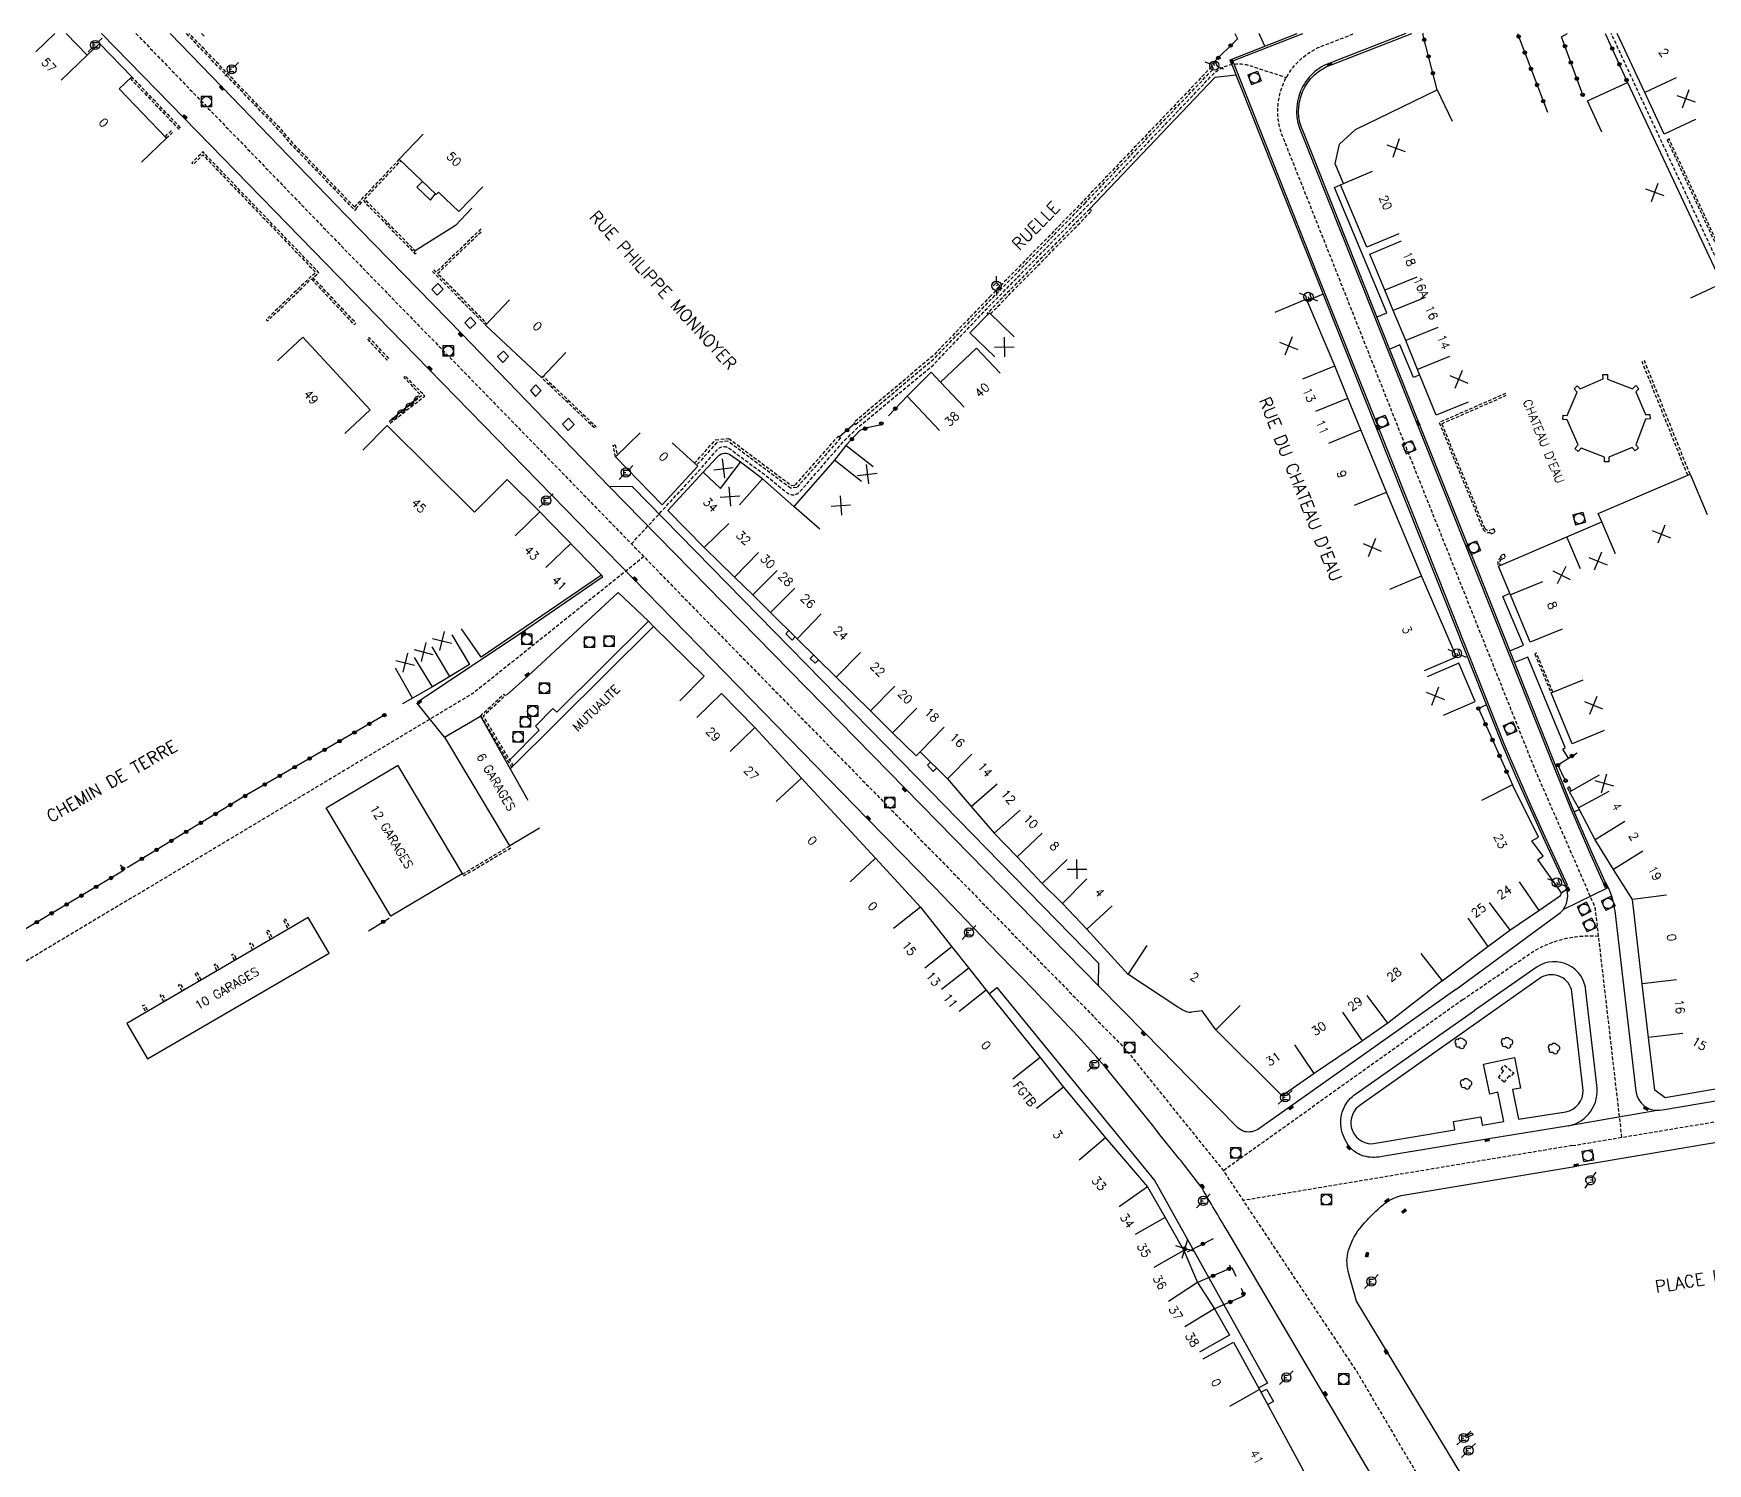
# Model space of a CAD drawing. Header units: millimetres. Extents: x 149999 to 151000, y 127000 to 128000.
# Drawn here: x 150505 to 150747.1, y 127793.1 to 128000 of the extents above; entities that cross this region are included whole.
import ezdxf
from ezdxf.enums import TextEntityAlignment as Align

# ---------------------------------------------------------------- set-up
doc = ezdxf.new("R2010")
doc.units = ezdxf.units.MM
doc.linetypes.add('DASHED', pattern=[0.75, 0.5, -0.25])
doc.layers.get('0').update_dxf_attribs({"linetype": 'CONTINUOUS'})
for name, color, linetype in [('W0001', 6, 'DASHED'), ('W0008', 7, 'CONTINUOUS'), ('W0017', 7, 'CONTINUOUS'), ('W0100', 7, 'CONTINUOUS'), ('W0112', 1, 'DASHED'), ('W0300', 7, 'CONTINUOUS'), ('W0310', 3, 'CONTINUOUS'), ('W0322', 7, 'CONTINUOUS'), ('W0334', 7, 'CONTINUOUS'), ('W0400', 7, 'CONTINUOUS'), ('W0420', 7, 'CONTINUOUS'), ('W0471', 7, 'CONTINUOUS'), ('W0984', 7, 'CONTINUOUS'), ('W0989', 7, 'CONTINUOUS'), ('W0991', 7, 'CONTINUOUS'), ('W1102', 7, 'CONTINUOUS')]:
    doc.layers.add(name, color=color, linetype=linetype)
doc.styles.get("Standard").update_dxf_attribs({"font": 'romans.shx', "width": 0.85})

# ---------------------------------------------------------------- blocks, each defined once
blk = doc.blocks.new('T400')
for p, q in [((-0.15, 0.3), (0.15, 0.3)), ((-0.15, -0.25), (-0.15, 0.3)), ((-0.15, 0.15), (0.15, 0.15)), ((-0.15, 0), (0.15, 0)), ((0.15, 0.3), (0.15, -0.25)), ((-0.15, -0.15), (0.15, -0.15)), ((-0.15, -0.25), (-0.15, -0.3)), ((-0.15, -0.3), (0.15, -0.3)), ((0.15, -0.3), (0.15, -0.25))]:
    blk.add_line(p, q)
blk = doc.blocks.new('T471')
for p, q in [((-0.333334, 0.333334), (-0.333334, -0.333334)), ((-0.333334, 0.333334), (0.333334, 0.333334)), ((-0.333334, 0), (0, 0)), ((0.500001, 0.500001), (1.000002, 1.000002)), ((-0.500001, -0.500001), (-1.000002, -1.000002)), ((-0.333334, -0.333334), (0.333334, -0.333334))]:
    blk.add_line(p, q)
blk.add_ellipse((0, 0), major_axis=(0.471405, 0.471405), ratio=1, start_param=5.4977871438, end_param=11.780972451)
blk = doc.blocks.new('T420')
for p, q in [((0.75, 0.75), (-0.75, 0.75)), ((-0.75, 0.75), (-0.75, -0.75)), ((0.75, 0.75), (0.75, -0.75)), ((0.75, -0.75), (-0.75, -0.75))]:
    blk.add_line(p, q)
blk.add_ellipse((0, 0), major_axis=(-0.53, 0.53), ratio=1, start_param=3.926991, end_param=10.210176)
blk = doc.blocks.new('t322o')
at = {"color": 0, "linetype": 'Continuous'}
for radius in [0.25, 0.15]:
    blk.add_circle((0, 0), radius, dxfattribs=at)
blk = doc.blocks.new('t991o')
at = {"color": 0, "linetype": 'Continuous'}
for p, q in [((-1, 1), (1, -1)), ((-1, -1), (1, 1))]:
    blk.add_line(p, q, dxfattribs=at)
blk = doc.blocks.new('t310o')
at = {"color": 0, "linetype": 'Continuous'}
for centre, start, end in [((-0.5, 0.38), 216.8699, 323.1304), ((0.5, -0.37), 36.8699, 143.1303)]:
    blk.add_arc(centre, 0.625, start, end, dxfattribs=at)
blk = doc.blocks.new('T300')
for p, q in [((-0.8, 0.51), (-0.86, 0.34)), ((-0.86, 0.34), (-0.86, 0.17)), ((-0.86, 0.17), (-0.74, 0.06)), ((-0.69, 0.63), (-0.8, 0.51)), ((-0.8, -0.06), (-0.74, 0.06)), ((-0.74, 0.06), (-0.69, 0.11)), ((-0.57, 0.69), (-0.69, 0.63)), ((-0.46, 0.69), (-0.57, 0.69)), ((-0.29, 0.63), (-0.46, 0.69)), ((-0.29, 0.63), (-0.17, 0.74)), ((-0.23, 0.57), (-0.29, 0.63)), ((-0.17, 0.74), (-0.06, 0.8)), ((-0.06, 0.8), (0.06, 0.8)), ((0.06, 0.8), (0.23, 0.74)), ((0.23, 0.74), (0.34, 0.63)), ((0.34, 0.63), (0.4, 0.51)), ((0.46, 0.46), (0.34, 0.46)), ((0.4, 0.51), (0.4, 0.46)), ((0.57, 0.4), (0.46, 0.46)), ((0.57, 0.4), (0.69, 0.29)), ((0.69, 0.29), (0.74, 0.17)), ((0.74, 0.06), (0.69, -0.17)), ((0.74, 0.17), (0.74, 0.06)), ((-0.8, -0.17), (-0.8, -0.06)), ((-0.8, -0.23), (-0.8, -0.17)), ((-0.74, -0.34), (-0.8, -0.23)), ((-0.69, -0.4), (-0.74, -0.34)), ((-0.51, -0.46), (-0.69, -0.4)), ((-0.4, -0.46), (-0.51, -0.46)), ((-0.4, -0.46), (-0.34, -0.46)), ((-0.34, -0.46), (-0.34, -0.4)), ((-0.34, -0.51), (-0.34, -0.46)), ((-0.29, -0.63), (-0.34, -0.51)), ((-0.17, -0.74), (-0.29, -0.63)), ((-0.06, -0.8), (-0.17, -0.74)), ((0.06, -0.8), (-0.06, -0.8)), ((0.17, -0.74), (0.06, -0.8)), ((0.23, -0.69), (0.17, -0.74)), ((0.29, -0.46), (0.23, -0.46)), ((0.29, -0.63), (0.23, -0.69)), ((0.46, -0.4), (0.29, -0.46)), ((0.34, -0.51), (0.29, -0.63)), ((0.34, -0.51), (0.34, -0.46)), ((0.57, -0.34), (0.46, -0.4)), ((0.63, -0.29), (0.57, -0.34)), ((0.69, -0.17), (0.63, -0.29))]:
    blk.add_line(p, q)

msp = doc.modelspace()

# ---------------------------------------------------------------- linework, layer by layer
at = {"layer": 'W0001', "flags": 128}
for points in [[(150519.81, 128000), (150549.8, 127968.97), (150601.26, 127916.13), (150645.68, 127870.75), (150662.98, 127853.04), (150677.03, 127835.6), (150696.45, 127806.35), (150718.88, 127768.24), (150738.87, 127736.37), (150751.19, 127714.49), (150800.44, 127613.98)], [(150800.29, 127852.57), (150795.68, 127865.79), (150793.12, 127872.89), (150788.32, 127883.48), (150787.55, 127885.06), (150779.51, 127899.19), (150772.85, 127915.7), (150765.82, 127931.87), (150761.16, 127940.46), (150754.13, 127954.73), (150749.93, 127964.16), (150740.15, 127985.1), (150736.32, 127993.28), (150733.22, 128000)], [(150593.29, 127924.32), (150568.54, 127904.51), (150495.6, 127860.83)], [(150711.71, 127860.22), (150677.11, 127835.48)], [(150727.58, 127839.13), (150679.96, 127831.18)]]:
    msp.add_lwpolyline(points, dxfattribs=at)
for points in [[(150734.76, 127840.33), (150732.28, 127861.78), (150731, 127872.75, 0.013415), (150730.88, 127873.6), (150722.32, 127893.24), (150710.73, 127922.2), (150702.33, 127943.2), (150693.42, 127965.68), (150685.93, 127984.51, -0.445576), (150691.82, 127998.35), (150696.07, 128000)], [(150591.49, 127926.16), (150601.43, 127936.94), (150603.87, 127939.78, -0.364172), (150605.55, 127940.05), (150610.85, 127936.12), (150613.97, 127933.58, 0.423399), (150615.96, 127933.82), (150622.12, 127940.94), (150624.23, 127943), (150635.13, 127952.04), (150642.57, 127959.85), (150657.38, 127974.98), (150675.52, 127994, -0.281423), (150680.78, 127995.4), (150686.23, 127993.64)], [(150711.71, 127860.22), (150721.23, 127866.74, -0.172869), (150731.39, 127869.42, 0.091008)]]:
    msp.add_lwpolyline(points, format="xyb", dxfattribs=at)
at = {"layer": 'W0001'}
msp.add_lwpolyline([(150727.58, 127839.13), (150762.81, 127845.01), (150777.87, 127847.56, 0.038411), (150807.91, 127854.89), (150837.01, 127864.65, 0.159149), (150852.18, 127876.77), (150859.24, 127886.51), (150875.15, 127908.6), (150884.66, 127921.79), (150908.17, 127954.38, -0.037948), (150932.43, 127984.65), (150945.57, 128000)], format="xyb", dxfattribs=at)
at = {"layer": 'W0008', "flags": 128}
for points in [[(150737.55, 127728.99), (150736.1, 127731.7), (150732.99, 127732.59), (150721.08, 127752.97), (150705.13, 127780.27), (150691.64, 127803.1), (150677.64, 127826.83, 0.000935), (150674.02, 127832.95, 0.028077), (150673.88, 127833.15, 0.006539), (150670, 127838.14, 0.002599), (150659.99, 127850.5, 0.016727), (150656.6, 127854.38, 0.005907), (150646.52, 127864.9), (150643.27, 127868.2), (150635.31, 127876.52), (150625.68, 127886.35), (150591.83, 127921.04), (150562.2, 127951.42), (150526.77, 127987.75), (150514.81, 128000)], [(150710.72, 127861.69), (150686.8, 127844.78), (150683.05, 127842.12), (150682.22, 127841.55, -0.099647), (150681.25, 127841.14, -0.104479), (150680.26, 127841.14, -0.08906), (150679.63, 127841.4, -0.05679), (150678.81, 127842.07), (150665.73, 127855.44), (150659.16, 127862.12), (150631.08, 127890.8), (150592.95, 127929.68), (150588.27, 127934.46), (150566.94, 127956.53), (150550.13, 127973.75), (150532.3, 127992.25), (150524.79, 128000)], [(150727.06, 127842), (150715.23, 127840.04), (150700.64, 127837.64), (150699.59, 127837.47, -0.124317), (150697.15, 127837.7, -0.139726), (150695.36, 127838.96, -0.134512), (150694.14, 127841.79, -0.144191), (150694.56, 127844.63, -0.071488), (150695.22, 127845.65, -0.060074), (150696.29, 127846.62), (150713.42, 127858.69)], [(150767.39, 127749.2), (150756.1, 127747.17), (150746.12, 127746.63, -0.144161), (150741.16, 127747.81, -0.091184), (150735.08, 127752.94, -0.025399), (150734.45, 127753.79, -0.010573), (150733.08, 127755.95), (150728.84, 127763.08), (150714.79, 127786.2), (150700.78, 127809.29), (150696.36, 127816.63), (150695.18, 127820.93, -0.142197), (150695.23, 127824.01, -0.105787), (150697.22, 127827.6, -0.029473), (150699.85, 127830.27, -0.059668), (150701.36, 127831.33, -0.032514), (150702.23, 127831.73, -0.049986), (150702.83, 127831.9), (150728.24, 127836.16)]]:
    msp.add_lwpolyline(points, format="xyb", dxfattribs=at)
at = {"layer": 'W0008'}
for points in [[(150710.72, 127861.69), (150725.89, 127872.83, 0.306797), (150726.64, 127876.69), (150726.89, 127876.81), (150723.92, 127883.26), (150721.79, 127887.94), (150719.73, 127892.57), (150717.75, 127897.23), (150708.18, 127921.37), (150699.39, 127943.39), (150690.89, 127964.77), (150678.47, 127996.03), (150688.62, 128000)], [(150703.52, 128000), (150692.75, 127995.81, 0.450541), (150688.41, 127985.59), (150695.93, 127966.68), (150704.84, 127944.2), (150713.24, 127923.2), (150724.9, 127893.92), (150727.21, 127888.19), (150730.02, 127881.66), (150732.1, 127877.06), (150732.37, 127877.2), (150732.85, 127876.29, -0.066909), (150733.72, 127873.07), (150736.77, 127847, 0.40886), (150740.17, 127844.25), (150740.63, 127844.32), (150762.53, 127848)], [(150727.06, 127842, 0.403979), (150731.11, 127847.88), (150729.56, 127861.46, 0.569511), (150722.5, 127865), (150713.42, 127858.69)], [(150767.39, 127749.2), (150785.65, 127752.66), (150800.52, 127755.36, -0.047633), (150814.56, 127756.36, 0.065735), (150825.65, 127757.35), (150865.36, 127764.9), (150890.08, 127769.61, 0.318646), (150892.31, 127771.74, 0.082535), (150892.39, 127774.9), (150889.87, 127788.26, 0.046572), (150888.48, 127793.15, 0.054737), (150884.57, 127800.24), (150876.89, 127811.02), (150858.14, 127837.38), (150841.84, 127860.38), (150840.17, 127861.93), (150838.29, 127861.91), (150808.84, 127852.04, -0.038402), (150778.36, 127844.6), (150763.3, 127842.06), (150728.24, 127836.16)]]:
    msp.add_lwpolyline(points, format="xyb", dxfattribs=at)
at = {"layer": 'W0008', "flags": 128}
for points in [[(150562.6, 127962.98), (150563.46, 127963.84), (150564.24, 127962.99), (150563.38, 127962.13)], [(150567.37, 127958.15), (150568.21, 127958.96), (150569, 127958.1), (150568.17, 127957.3)], [(150582.34, 127942.59), (150583.18, 127943.45), (150582.37, 127944.34), (150581.53, 127943.47)]]:
    msp.add_lwpolyline(points, close=True, dxfattribs=at)
for points in [[(150573.72, 127953.25), (150572.97, 127954.06), (150572.1, 127953.25)], [(150577.68, 127949.17), (150576.88, 127948.34), (150577.63, 127947.5), (150578.42, 127948.34)], [(150659.06, 127862.23), (150659.1, 127865.47), (150632.65, 127892.53), (150591.62, 127934.4), (150588.27, 127934.46)], [(150587.14, 127921.67), (150587.28, 127921.35), (150575.71, 127913.39), (150560.48, 127903.22)], [(150573.41, 127904.29), (150576.54, 127907.1), (150589.57, 127919.15), (150593.94, 127914.98)], [(150573.93, 127894.97), (150578.16, 127899.21), (150577.61, 127899.81), (150580.14, 127902.35), (150580.7, 127901.81), (150593.94, 127914.98), (150594.7, 127914.22)], [(150615.19, 127912.7), (150614.73, 127912.23), (150613.8, 127913.18), (150614.24, 127913.63)], [(150618.56, 127909.41), (150618.05, 127908.89), (150617.35, 127909.6), (150617.85, 127910.11)], [(150564.46, 127898.2), (150560.44, 127903.18)], [(150635.63, 127893.73), (150635.14, 127893.23), (150634.33, 127894.17), (150634.75, 127894.59)], [(150643.23, 127861.1), (150644.34, 127861.99), (150667.22, 127834.04), (150683.5, 127804.78), (150682.22, 127804.07)], [(150682.57, 127803.44), (150683.37, 127803.89), (150684.34, 127802.12), (150683.52, 127801.68)]]:
    msp.add_lwpolyline(points, dxfattribs=at)
at = {"layer": 'W0017'}
for p, q in [((150560.46, 127977.79), (150561.25, 127978.61)), ((150562.43, 127975.87), (150563.11, 127976.78)), ((150572.87, 127952.41), (150572.1, 127953.25)), ((150573.72, 127953.25), (150572.87, 127952.41)), ((150578.42, 127948.33), (150577.67, 127949.17))]:
    msp.add_line(p, q, dxfattribs=at)
at = {"layer": 'W0017', "flags": 128}
for points in [[(150560.46, 127977.79), (150562.43, 127975.87)], [(150568.42, 127974.72), (150566.02, 127972.22), (150560.2, 127968.55)]]:
    msp.add_lwpolyline(points, dxfattribs=at)
at = {"layer": 'W0100', "flags": 128}
for points in [[(150509.74, 128000), (150512.76, 127996.85), (150514.56, 127998.57), (150519.2, 127993.73), (150517.39, 127992), (150524.25, 127984.85), (150520.64, 127981.39)], [(150529.7, 127999.59), (150529.31, 128000)], [(150561.38, 127985.43), (150557.91, 127981.83), (150563.22, 127976.7), (150563.57, 127977.06), (150566.5, 127974.23), (150569.98, 127977.83)], [(150581.98, 127953.84), (150578.52, 127950.19), (150570.4, 127957.83), (150573.83, 127961.47)], [(150550.01, 127942.15), (150553.68, 127945.55), (150543.96, 127956.06), (150540.29, 127952.67)], [(150552.63, 127939.71), (150556.14, 127943.27), (150568.8, 127930.76), (150573.49, 127935.5), (150578.23, 127930.82), (150587.17, 127921.64), (150569.74, 127909.77), (150566.92, 127913.9)], [(150595.95, 127931.84), (150589.2, 127938.75), (150592.77, 127942.24)], [(150595.95, 127931.84), (150601.07, 127937.39), (150597.39, 127940.78)], [(150596.74, 127931), (150596.74, 127931), (150601.99, 127925.63), (150606.38, 127921.33), (150609.04, 127918.78), (150611.58, 127916.22), (150615.46, 127912.44), (150621.11, 127906.91), (150626.06, 127902.04), (150629.25, 127898.84), (150632.66, 127895.49), (150633.24, 127896.08), (150637.21, 127892.18), (150640.61, 127888.17), (150643.95, 127884.34), (150647.26, 127880.88), (150650.89, 127877.05), (150653.86, 127874.15), (150657.34, 127870.44), (150663.34, 127863.89)], [(150564.46, 127898.2), (150569.64, 127901.27), (150573.95, 127893.61), (150594.7, 127914.22), (150602, 127907.03), (150598.49, 127903.47)], [(150565.51, 127912.99), (150568.08, 127908.7), (150565.23, 127906.99), (150562.7, 127905.47), (150559.83, 127903.83), (150557.35, 127908.17)], [(150600.95, 127901.04), (150604.52, 127904.54), (150609.33, 127899.62), (150616.09, 127892.29), (150626.78, 127880.69), (150633.34, 127873.59)], [(150578.19, 127885.03), (150573.89, 127882.47), (150564.5, 127898.21)], [(150567, 127878.44), (150556.68, 127872.3), (150547.35, 127888), (150557.66, 127894.13)], [(150557.65, 127894.16), (150567.04, 127878.39)], [(150633.32, 127873.61), (150637.84, 127867.9), (150640.28, 127864.78), (150642.81, 127861.62), (150650.59, 127851.87), (150653.99, 127847.6), (150660.04, 127840.26), (150666.14, 127833.17), (150668.68, 127828.74), (150671.4, 127823.97), (150673.35, 127819.3), (150675.82, 127815.5), (150677.98, 127811.72), (150673.64, 127809.24)], [(150547.76, 127866.98), (150544.75, 127872.11), (150518.49, 127856.81), (150521.48, 127851.67), (150547.75, 127866.97)], [(150674.19, 127808.26), (150678.57, 127810.68), (150682.36, 127803.83), (150690.3, 127789.14), (150695.92, 127779.06), (150698.41, 127774.56), (150694.03, 127772.14), (150680.66, 127763.81), (150678.02, 127768.05)]]:
    msp.add_lwpolyline(points, dxfattribs=at)
at = {"layer": 'W0100'}
for points in [[(150745.41, 127987.57), (150740.89, 127985.45), (150738.07, 127991.45), (150734.09, 128000)], [(150702.48, 127971.04), (150697.88, 127969.09), (150694.06, 127978.1), (150694.47, 127978.28), (150693.29, 127981.12), (150693.91, 127984), (150696.21, 127986.13), (150708.04, 127991.84), (150710.21, 127987.33)], [(150731.86, 127985.71), (150729.77, 127990.26), (150735.58, 127992.93), (150749.22, 127963.83), (150744.69, 127961.71)], [(150712.51, 127946.69), (150707.88, 127944.8), (150705.2, 127951.38), (150703.48, 127955.57), (150701.69, 127959.93), (150700.48, 127962.85), (150698.29, 127968.09), (150702.9, 127970.02)], [(150706.22, 127907.86), (150710.81, 127909.84), (150705.76, 127921.57), (150700.71, 127933.67), (150696.98, 127942.66), (150695.11, 127947.27), (150693.22, 127951.92), (150689.13, 127961.58), (150684.53, 127959.63)], [(150646.84, 127956.1), (150643.26, 127959.59), (150640.46, 127956.72), (150644.04, 127953.23)], [(150644.82, 127950.86), (150641.39, 127954.49), (150636.19, 127949.58), (150634.85, 127950.99), (150631.38, 127947.54), (150636.06, 127942.58)], [(150726.11, 127913.85), (150721.49, 127911.93), (150718.65, 127918.78), (150716.91, 127922.94), (150726.79, 127927.18), (150731.86, 127929.34), (150731.33, 127930.57), (150744.61, 127936.23), (150747.09, 127930.42)], [(150708.96, 127901.41), (150713.55, 127903.38), (150711.18, 127908.91), (150706.59, 127906.94)], [(150732.19, 127899.16), (150727.57, 127897.25), (150724.51, 127904.6), (150729.13, 127906.52)], [(150783.12, 127881.01), (150787.68, 127883.05), (150792.91, 127871.38), (150794.96, 127865.53), (150797.8, 127857.35), (150792.09, 127855.82), (150787.42, 127854.71), (150783.15, 127853.69), (150778.89, 127852.73), (150773.76, 127851.58), (150767.06, 127850.46), (150762.25, 127849.63), (150754.79, 127848.31), (150749.11, 127847.44), (150741.03, 127846.06), (150739.52, 127847.16), (150738.62, 127854.75), (150737.69, 127862.53), (150736.27, 127874.75), (150733.56, 127879.08), (150730.91, 127883.35), (150728.46, 127887.99), (150727.16, 127890.3), (150731.51, 127892.76)], [(150708.76, 127862.97), (150715.35, 127867.94), (150718.53, 127870.28), (150722.73, 127873.15), (150725.86, 127875.32), (150726.04, 127875.68), (150722.61, 127880.52), (150723.35, 127880.99), (150721.73, 127883.22), (150722.69, 127883.76), (150718.93, 127891.29), (150714.46, 127889.05)]]:
    msp.add_lwpolyline(points, dxfattribs=at)
msp.add_lwpolyline([(150736.3, 127948.62), (150736.76, 127949.06), (150737.2, 127948.6), (150736.75, 127948.16), (150738.19, 127944.86), (150738.82, 127944.88), (150738.85, 127944.24), (150738.17, 127944.22), (150736.75, 127940.51), (150737.16, 127940.04), (150736.67, 127939.62), (150736.26, 127940.09), (150732.87, 127938.71), (150732.86, 127938.05), (150732.22, 127938.06), (150732.23, 127938.7), (150728.87, 127940.01), (150728.44, 127939.55), (150727.97, 127939.98), (150728.44, 127940.48), (150726.82, 127944.1), (150726.19, 127944.15), (150726.24, 127944.79), (150726.86, 127944.74), (150728.29, 127948.12), (150727.83, 127948.6), (150728.29, 127949.04), (150728.73, 127948.58), (150732.03, 127950.03), (150732.01, 127950.66), (150732.65, 127950.68), (150732.67, 127950)], close=True, dxfattribs=at)
msp.add_lwpolyline([(150626.44, 127937.3), (150622.51, 127940.38), (150620.85, 127938.26), (150614.99, 127931.58), (150610.44, 127935.58), (150607.24, 127938), (150605.66, 127939.09, 0.335078), (150603.88, 127938.71), (150601.86, 127936.55), (150596.74, 127931)], format="xyb", dxfattribs=at)
at = {"layer": 'W0100', "flags": 128}
msp.add_lwpolyline([(150705.68, 127866.91), (150708.76, 127862.97), (150700.89, 127856.83), (150697.24, 127854.3), (150690.24, 127849.56), (150685.6, 127846.35), (150676.02, 127855.85), (150674.04, 127858.62), (150672.52, 127858.41, -0.122796), (150671.82, 127858.48, -0.05928), (150670.54, 127859.13), (150663.3, 127863.94)], format="xyb", dxfattribs=at)
for points in [[(150671.57, 127823.89), (150671.3, 127824.4), (150671.56, 127824.54), (150671.83, 127824.04)], [(150712.21, 127796.86), (150712.09, 127797.14), (150713.08, 127797.57), (150713.21, 127797.3)]]:
    msp.add_lwpolyline(points, close=True, dxfattribs=at)
at = {"layer": 'W0112'}
for p, q in [((150588.83, 127940.41), (150589.13, 127940.48)), ((150589.2, 127938.75), (150588.83, 127940.41)), ((150589.13, 127940.48), (150589.45, 127939))]:
    msp.add_line(p, q, dxfattribs=at)
at = {"layer": 'W0112', "flags": 128}
for points in [[(150551.64, 127974.69), (150551.72, 127974.61), (150551.5, 127974.4), (150542.38, 127983.84), (150540.73, 127985.78), (150527.1, 128000)], [(150551.43, 127974.9), (150542.6, 127984.04), (150540.95, 127985.98), (150527.51, 128000)], [(150518.98, 127993.52), (150526.04, 127986.16), (150526.26, 127986.37), (150519.2, 127993.73)], [(150524.04, 127985.07), (150524.91, 127985.9), (150525.11, 127985.68), (150524.25, 127984.85)], [(150545.19, 127964.49), (150551.39, 127957.85), (150551.63, 127958.09), (150545.43, 127964.67), (150546.28, 127965.4), (150529.52, 127982.86), (150527.9, 127981.3), (150528.1, 127981.08), (150529.51, 127982.43), (150545.84, 127965.42), (150545.23, 127964.89), (150545.2, 127964.92), (150538.67, 127958.62), (150538.87, 127958.41), (150545.19, 127964.49), (150545.21, 127964.47), (150545.21, 127964.47)], [(150551.42, 127974.89), (150557.93, 127981.81)], [(150551.63, 127974.68), (150552.71, 127975.82), (150560.18, 127968.14), (150560.39, 127968.35), (150552.91, 127976.04), (150558.15, 127981.6)], [(150569.72, 127971.72), (150563.22, 127965.46), (150562.91, 127965.77), (150562.7, 127965.56), (150570.26, 127957.98), (150570.47, 127958.19), (150563.43, 127965.25), (150569.93, 127971.5)], [(150556.6, 127943.64), (150561.58, 127947.55), (150558.79, 127950.45), (150558.58, 127950.24), (150561.13, 127947.58), (150556.42, 127943.88)], [(150561.36, 127947.34), (150561.34, 127947.36)], [(150561.37, 127947.77), (150561.39, 127947.78)], [(150569.64, 127901.27), (150573.04, 127904.45), (150573.25, 127904.23), (150570.06, 127901.25), (150574.38, 127894.04)], [(150569.67, 127901.3), (150574.17, 127893.82)], [(150567.04, 127878.39), (150573.89, 127882.47)], [(150567.19, 127878.13), (150574.05, 127882.21)], [(150541.8, 127870.59), (150541.15, 127871.76), (150541.41, 127871.91), (150542.14, 127870.59)], [(150536.7, 127867.42), (150536.28, 127868.38), (150536.56, 127868.5), (150536.92, 127867.68)], [(150539.3, 127868.94), (150538.69, 127870.16), (150538.96, 127870.29), (150539.56, 127869.09)], [(150534.07, 127865.89), (150533.69, 127866.77), (150533.96, 127866.89), (150534.28, 127866.14)], [(150528.97, 127862.92), (150528.38, 127864.04), (150528.64, 127864.18), (150529.23, 127863.07)], [(150531.51, 127864.4), (150531.17, 127865.34), (150531.45, 127865.45), (150531.78, 127864.55)], [(150523.85, 127859.94), (150523.33, 127860.89), (150523.6, 127861.03), (150524.03, 127860.23)], [(150526.51, 127861.49), (150525.95, 127862.39), (150526.2, 127862.55), (150526.77, 127861.64)], [(150521.2, 127858.59), (150520.77, 127859.33), (150521.03, 127859.48), (150521.54, 127858.59)]]:
    msp.add_lwpolyline(points, dxfattribs=at)
at = {"layer": 'W0112'}
for points in [[(150623.92, 127943.44), (150635.41, 127953.09), (150643.74, 127961.77), (150657.05, 127975.41), (150675.69, 127994.91), (150675.4, 127995.19), (150656.77, 127975.68), (150643.45, 127962.04), (150635.13, 127953.38), (150623.66, 127943.74)], [(150741.3, 127984.62), (150750.6, 127964.62), (150755.27, 127954.63), (150755.54, 127954.76), (150750.87, 127964.75), (150741.57, 127984.75)]]:
    msp.add_lwpolyline(points, close=True, dxfattribs=at)
for points in [[(150643.41, 127959.44), (150658.05, 127974.33), (150657.76, 127974.61), (150642.93, 127959.51), (150643.06, 127959.38)], [(150744.61, 127936.23), (150737.96, 127952.81)], [(150744.28, 127936.09), (150737.62, 127952.68)], [(150600.61, 127937.82), (150603.65, 127941.22), (150605.56, 127941.43), (150614.63, 127934.62), (150615.2, 127934.69), (150621.43, 127941.77), (150621.73, 127941.5), (150615.4, 127934.32), (150614.51, 127934.21), (150605.45, 127941.01), (150603.85, 127940.84), (150600.9, 127937.55)], [(150724.79, 127904.72), (150722.42, 127910.34), (150722.14, 127910.22), (150724.51, 127904.6)], [(150727.42, 127890.45), (150727.17, 127891.01), (150726.9, 127890.88), (150727.16, 127890.3)], [(150717.76, 127850.75), (150719.12, 127849.63), (150718.64, 127849.06), (150718.45, 127849.21), (150717.71, 127848.3), (150716.89, 127848.99), (150717.62, 127849.89)], [(150717.62, 127849.89), (150717.28, 127850.17), (150717.76, 127850.75)]]:
    msp.add_lwpolyline(points, dxfattribs=at)
at = {"layer": 'W0112', "flags": 128}
for points in [[(150553.3, 127955.78), (150556.15, 127952.76), (150556.39, 127953), (150553.54, 127956.01)], [(150578.52, 127950.19), (150578.72, 127950.41), (150586.39, 127943.11), (150586.18, 127942.89)]]:
    msp.add_lwpolyline(points, close=True, dxfattribs=at)
at = {"layer": 'W0112'}
for points in [[(150717.92, 127947.93), (150708.32, 127943.71), (150714.67, 127928.29, 0.340058), (150715.76, 127927.83), (150715.85, 127927.63), (150716.42, 127927.86), (150716.22, 127928.35), (150715.65, 127928.11, -0.317233), (150714.94, 127928.43), (150708.71, 127943.55), (150718.04, 127947.66)], [(150717.18, 127923.07, -0.460715), (150717.37, 127923.96), (150717.94, 127924.19), (150717.74, 127924.68), (150717.17, 127924.45), (150717.27, 127924.21, 0.376731), (150716.91, 127922.94)]]:
    msp.add_lwpolyline(points, format="xyb", dxfattribs=at)
at = {"layer": 'W0310', "flags": 128}
msp.add_lwpolyline([(150556.45, 127943.85), (150560.61, 127947.33)], dxfattribs=at)
at = {"layer": 'W0322'}
for points in [[(150678.77, 128000), (150679.13, 127999.22), (150675.64, 127995.74)], [(150708.04, 127991.84), (150705.97, 127999.88), (150706.07, 128000)], [(150719.65, 128000), (150723.98, 127988.64)], [(150729.09, 127991.11), (150726.01, 127999.53), (150726.87, 128000)], [(150732.36, 128000), (150735.58, 127992.93)], [(150631.38, 127947.54), (150628.68, 127944.69)], [(150627.63, 127943.57), (150627.4, 127943.34), (150625.78, 127943.02), (150624.53, 127942.56), (150622.51, 127940.38)], [(150714, 127902.35), (150718.93, 127891.29)], [(150726.62, 127891.91), (150725.48, 127894.23), (150728.28, 127895.94)]]:
    msp.add_lwpolyline(points, dxfattribs=at)
at = {"layer": 'W0322', "flags": 128}
for points in [[(150623.79, 127943.59), (150621.58, 127941.63)], [(150559.83, 127903.83), (150558.39, 127903.05)], [(150556, 127901.54), (150536.29, 127890.1)], [(150536.34, 127890.14), (150518.53, 127879.31)], [(150517.54, 127879.74), (150518.11, 127878.97), (150492.63, 127863.79), (150494.37, 127861.94)], [(150553.44, 127870.21), (150556.46, 127872.05)], [(150671.94, 127823.77), (150675.67, 127825.7)], [(150678.02, 127821.89), (150678.2, 127821.42), (150673.35, 127819.3)], [(150678.32, 127821.48), (150678.92, 127820.24)], [(150679.68, 127818.49), (150680.12, 127817.39), (150675.82, 127815.5)]]:
    msp.add_lwpolyline(points, dxfattribs=at)
at = {"layer": 'W0334', "flags": 128}
msp.add_lwpolyline([(150726.64, 127876.69), (150723.65, 127883.13), (150721.52, 127887.82), (150719.46, 127892.45), (150717.47, 127897.12), (150707.9, 127921.25), (150699.11, 127943.28), (150690.61, 127964.66), (150678.08, 127996.2), (150687.8, 128000)], dxfattribs=at)
at = {"layer": 'W0334'}
for points in [[(150683.12, 127998.17), (150682.29, 128000)], [(150678.97, 127993.96), (150675.88, 127993.65), (150657.76, 127974.61)], [(150699.36, 127959.02), (150700.75, 127959.59), (150693.18, 127977.72), (150694.06, 127978.1)], [(150691.56, 127962.27), (150689.24, 127961.34)], [(150705.51, 127950.6), (150704.6, 127950.25), (150702.63, 127954.94), (150701.2, 127954.34)], [(150718.54, 127910.71), (150720.52, 127911.51), (150717.51, 127918.58), (150718.55, 127919.04)], [(150727.03, 127895.17), (150726.23, 127896.48), (150726.54, 127896.71), (150721.14, 127909.77), (150719.22, 127908.99)], [(150715.19, 127902.89), (150714, 127902.35)], [(150728.6, 127887.73), (150727.88, 127887.39)], [(150726.04, 127875.68), (150726.79, 127876.26)], [(150726.27, 127873.28), (150732.76, 127876.47)], [(150740.17, 127844.25), (150727.06, 127842)]]:
    msp.add_lwpolyline(points, dxfattribs=at)
msp.add_lwpolyline([(150732.37, 127877.2), (150730.3, 127881.78), (150727.48, 127888.3), (150725.18, 127894.03), (150713.52, 127923.31), (150705.12, 127944.31), (150696.21, 127966.79), (150688.69, 127985.71, -0.451264), (150692.85, 127995.53), (150704.35, 128000)], format="xyb", dxfattribs=at)
msp.add_lwpolyline([(150697.06, 127845.06, 0.764324), (150698.56, 127839.4), (150710.57, 127841.42), (150710.41, 127842.63), (150714.33, 127843.31), (150714.55, 127842.09), (150717.66, 127842.62), (150716.79, 127846.84), (150715.67, 127846.56), (150714.73, 127850.93), (150719.24, 127851.86), (150720.11, 127847.45), (150718.94, 127847.22), (150719.78, 127842.95), (150726.63, 127844.03, 0.36797), (150729.16, 127847.12), (150727.52, 127861.35, 0.523887), (150723.15, 127863.47), (150712.46, 127855.96)], format="xyb", close=True, dxfattribs=at)
at = {"layer": 'W1102'}
for p, q in [((150508.1, 128000), (150505.35, 127997.36)), ((150512.76, 127996.85), (150508.98, 127993.23)), ((150742.59, 127993.58), (150738.07, 127991.45)), ((150705.1, 127964.77), (150700.48, 127962.85)), ((150706.32, 127961.82), (150701.69, 127959.93)), ((150708.11, 127957.46), (150703.48, 127955.57)), ((150709.82, 127953.27), (150705.2, 127951.38)), ((150688.59, 127950.05), (150693.22, 127951.92)), ((150639.62, 127945.94), (150636.19, 127949.58)), ((150690.47, 127945.39), (150695.11, 127947.27)), ((150692.37, 127940.74), (150696.98, 127942.66)), ((150624.78, 127935.18), (150620.85, 127938.26)), ((150607.13, 127931.82), (150610.44, 127935.58)), ((150696.1, 127931.75), (150700.71, 127933.67)), ((150618.75, 127928.28), (150614.99, 127931.58)), ((150578.23, 127930.82), (150574.65, 127927.33)), ((150601.99, 127925.63), (150605.57, 127929.13)), ((150733.82, 127924.74), (150731.86, 127929.34)), ((150582.7, 127926.23), (150579.12, 127922.74)), ((150728.76, 127922.58), (150726.79, 127927.18)), ((150606.38, 127921.33), (150609.85, 127924.93)), ((150609.04, 127918.78), (150612.59, 127922.3)), ((150701.17, 127919.6), (150705.76, 127921.57)), ((150611.58, 127916.22), (150615.13, 127919.74)), ((150723.27, 127920.69), (150718.65, 127918.78)), ((150615.46, 127912.44), (150618.94, 127916.03)), ((150562.7, 127905.47), (150560.12, 127909.75)), ((150565.23, 127906.99), (150562.66, 127911.27)), ((150621.11, 127906.91), (150624.61, 127910.48)), ((150626.06, 127902.04), (150629.57, 127905.6)), ((150629.25, 127898.84), (150632.79, 127902.38)), ((150609.33, 127899.62), (150605.76, 127896.12)), ((150633.24, 127896.08), (150636.74, 127899.64)), ((150637.21, 127892.18), (150640.71, 127895.74)), ((150573.95, 127893.61), (150576.5, 127889.09)), ((150616.09, 127892.29), (150612.42, 127888.9)), ((150640.61, 127888.17), (150644.38, 127891.46)), ((150732.88, 127890.33), (150728.46, 127887.99)), ((150643.95, 127884.34), (150647.72, 127887.63)), ((150735.17, 127885.99), (150730.91, 127883.35)), ((150647.26, 127880.88), (150650.88, 127884.33)), ((150626.78, 127880.69), (150623.11, 127877.3)), ((150650.89, 127877.05), (150654.52, 127880.5)), ((150737.8, 127881.73), (150733.56, 127879.08)), ((150653.86, 127874.15), (150657.35, 127877.73)), ((150719.91, 127877.28), (150722.73, 127873.15)), ((150741.23, 127875.33), (150736.27, 127874.75)), ((150633.32, 127873.61), (150629.4, 127870.51)), ((150657.34, 127870.44), (150661.02, 127873.82)), ((150715.57, 127874.31), (150718.53, 127870.28)), ((150712.47, 127872.03), (150715.35, 127867.94)), ((150663.34, 127863.89), (150666.11, 127868.07)), ((150637.84, 127867.9), (150633.92, 127864.8)), ((150640.28, 127864.78), (150636.34, 127861.7)), ((150742.66, 127863.12), (150737.69, 127862.53)), ((150642.81, 127861.62), (150638.9, 127858.51)), ((150700.89, 127856.83), (150697.93, 127860.86)), ((150676.02, 127855.85), (150679.54, 127859.4)), ((150697.24, 127854.3), (150694.39, 127858.41)), ((150690.24, 127849.56), (150687.44, 127853.7)), ((150743.59, 127855.33), (150738.62, 127854.75)), ((150650.59, 127851.87), (150646.68, 127848.75)), ((150653.99, 127847.6), (150650.08, 127844.49)), ((150660.04, 127840.26), (150656.25, 127837)), ((150666.14, 127833.17), (150662.04, 127830.27)), ((150668.68, 127828.74), (150664.35, 127826.25)), ((150671.4, 127823.97), (150667.06, 127821.49)), ((150673.35, 127819.3), (150669.16, 127816.57)), ((150675.82, 127815.5), (150671.55, 127812.89)), ((150682.36, 127803.83), (150677.98, 127801.41))]:
    msp.add_line(p, q, dxfattribs=at)
at = {"layer": 'W1102', "flags": 128}
msp.add_lwpolyline([(150694.47, 127978.28), (150698.66, 127980.06)], dxfattribs=at)
at = {"layer": 'W1102'}
msp.add_lwpolyline([(150601.86, 127936.55), (150604.36, 127934.2), (150607.24, 127938)], dxfattribs=at)

# ---------------------------------------------------------------- block references
at = {"layer": 'W0300', "rotation": 11.7599143522264}
for p in [(150711.51, 127853.92), (150718.21, 127853.99), (150725.01, 127853.15), (150712.28, 127848.04)]:
    msp.add_blockref('T300', p, dxfattribs=at)
at = {"layer": 'W0310', "rotation": 39.92972195660432}
for p in [(150557.65, 127944.85), (150558.85, 127945.85), (150560.04, 127946.85)]:
    msp.add_blockref('t310o', p, dxfattribs=at)
at = {"layer": 'W0322'}
for p, rotation in [((150706.17, 127999.1), 104.388419187756), ((150719.82, 127999.56), 290.8562801105509), ((150676.39, 127996.49), 224.8734904410327), ((150678.16, 127998.26), 224.8734904410327), ((150706.79, 127996.68), 104.388419187756), ((150720.71, 127997.23), 290.8562801105509), ((150726.52, 127998.15), 110.040098597688), ((150733.36, 127997.82), 294.48327319626), ((150707.42, 127994.26), 104.388419187756), ((150721.6, 127994.89), 290.8562801105509), ((150727.37, 127995.81), 110.040098597688), ((150734.4, 127995.54), 294.48327319626), ((150722.49, 127992.55), 290.8562801105509), ((150728.23, 127993.46), 110.040098597688), ((150729.09, 127991.11), 110.040098597688), ((150735.43, 127993.27), 294.48327319626), ((150723.38, 127990.22), 290.8562801105509), ((150629.66, 127945.73), 226.531949432063), ((150625.29, 127942.84), 200.381150528076), ((150627.63, 127943.57), 225.867675889621), ((150623.38, 127941.32), 227.047254270627), ((150714, 127902.35), 294.02985806311), ((150553.59, 127900.14), 210.1388186169894), ((150555.75, 127901.4), 210.1388186169894), ((150715.02, 127900.07), 294.02985806311), ((150549.26, 127897.63), 210.1388186169894), ((150551.43, 127898.89), 210.1388186169894), ((150716.04, 127897.79), 294.02985806311), ((150544.94, 127895.12), 210.1388186169894), ((150547.1, 127896.38), 210.1388186169894), ((150717.05, 127895.5), 294.02985806311), ((150727.54, 127895.49), 31.4320516914211), ((150540.62, 127892.61), 210.1388186169894), ((150542.78, 127893.87), 210.1388186169894), ((150718.07, 127893.22), 294.02985806311), ((150725.52, 127894.15), 116.19348842529), ((150726.62, 127891.91), 116.19348842529), ((150535.62, 127889.7), 211.3014982813656), ((150538.45, 127891.36), 210.1388186169894), ((150531.35, 127887.1), 211.3014982813656), ((150533.48, 127888.4), 211.3014982813656), ((150529.21, 127885.81), 211.3014982813656), ((150524.94, 127883.21), 211.3014982813656), ((150527.08, 127884.51), 211.3014982813656), ((150520.67, 127880.61), 211.3014982813656), ((150522.8, 127881.91), 211.3014982813656), ((150516.22, 127877.84), 210.7786901904694), ((150517.94, 127879.21), 306.4736786212107), ((150511.93, 127875.28), 210.7786901904694), ((150514.07, 127876.56), 210.7786901904694), ((150507.63, 127872.73), 210.7786901904694), ((150509.78, 127874.01), 210.7786901904694), ((150505.48, 127871.45), 210.7786901904694), ((150555.58, 127871.51), 31.30539700714466), ((150674.16, 127824.92), 27.31861860696184), ((150675.64, 127820.3), 203.6534303057733), ((150677.93, 127821.3), 203.6534303057733), ((150680.01, 127817.67), 291.8485460936394), ((150678.11, 127816.51), 203.8215175676057)]:
    msp.add_blockref('t322o', p, dxfattribs=dict(at, rotation=rotation))
msp.add_blockref('t322o', (150622.69, 127942.61), dxfattribs=at)
at = {"layer": 'W0400'}
for p, rotation in [((150678.33, 127995.92), 201.668483157018), ((150692.47, 127995.51), 291.2502698145324), ((150532.23, 127992.13), 223.5084922830345), ((150526.89, 127987.94), 46.38697287875192), ((150566.77, 127956.42), 224.5188354896605), ((150562.34, 127951.56), 46.71852803275135), ((150699.39, 127943), 201.757892122717), ((150705.26, 127943.61), 201.757892122717), ((150592.02, 127921.08), 45.56093910934676), ((150575.81, 127913.25), 303.6654481706947), ((150576.42, 127907.26), 126.6632066606409), ((150560.81, 127903.26), 305.9983912062458), ((150630.97, 127890.63), 223.0393390306039), ((150625.75, 127886.53), 42.53000686372211), ((150726.93, 127876.29), 23.70807206782515), ((150732.39, 127876.74), 207.686342284474), ((150665.56, 127855.32), 225.9360473880977), ((150660.1, 127850.65), 40.28597670104185), ((150686.86, 127844.6), 306.4765217648622), ((150738.25, 127844.51), 63.35103605022617), ((150695.26, 127838.82), 220.6988996676124), ((150715.23, 127839.91), 280.6562839619406), ((150728.17, 127836.3), 100.3110527238167), ((150674.04, 127833.24), 36.29629314883694), ((150700.82, 127831.16), 123.1407202138044), ((150703.25, 127829.64), 128.098871865035), ((150697.91, 127823.33), 164.1633452101431), ((150700.68, 127809.28), 213.1324569417206), ((150691.84, 127803.23), 38.47241621671365)]:
    msp.add_blockref('T400', p, dxfattribs=dict(at, rotation=rotation))
at = {"layer": 'W0420'}
for p, rotation in [((150681.62, 127993.58), 111.6684831570179), ((150530, 127990.13), 359.96724), ((150564.98, 127954.05), 359.96724), ((150700.09, 127943.82), 111.802962143555), ((150703.97, 127940.17), 111.802962143555), ((150728.59, 127929.83), 105.055391764827), ((150713.33, 127925.62), 113.310111394272), ((150576.35, 127912.34), 359.96724), ((150585.41, 127911.93), 359.96724), ((150588.23, 127912.07), 359.96724), ((150578.88, 127905.29), 359.96724), ((150577.21, 127901.97), 359.96724), ((150576.13, 127900.4), 359.96724), ((150718.58, 127899.47), 113.004225439469), ((150575.07, 127898.23), 359.96724), ((150628.84, 127888.74), 359.96724), ((150729.28, 127873.32), 26.2059910219247), ((150732.78, 127874.15), 26.2059910219247), ((150730.08, 127871.03), 26.2059910219247), ((150663.53, 127853.28), 359.96724), ((150678.89, 127838.05), 359.96724), ((150729.85, 127837.68), 189.37896416797), ((150692, 127831.3), 359.96724), ((150694.5, 127805.34), 359.96724)]:
    msp.add_blockref('T420', p, dxfattribs=dict(at, rotation=rotation))
at = {"layer": 'W0471'}
for p, rotation in [((150513.91, 127998.34), 359.96724), ((150675.8, 127995.35), 295.160026945359), ((150533.66, 127994.82), 359.96724), ((150644.29, 127963.5), 225.700711237219), ((150689.42, 127961.89), 111.692806004672), ((150590.69, 127936.49), 359.96724), ((150579.15, 127932.43), 359.96724), ((150710.91, 127910.33), 111.701251997342), ((150725.35, 127877.18), 113.33751117636), ((150640.31, 127869.96), 359.96724), ((150658.44, 127850.83), 359.96724), ((150686.05, 127846.11), 359.96724), ((150730.21, 127834.12), 189.37896416797), ((150674.2, 127831.13), 359.96724), ((150698.51, 127819.46), 359.96724), ((150686.22, 127805.57), 359.96724), ((150711.89, 127796.83), 359.96724), ((150712.57, 127795.03), 359.96724)]:
    msp.add_blockref('T471', p, dxfattribs=dict(at, rotation=rotation))
at = {"layer": 'W0991'}
for p, rotation in [((150744.01, 127990.57), 25.15960993031043), ((150702.08, 127983.41), 295.7439724350652), ((150739.5, 127977.03), 25.1001413005595), ((150645.44, 127954.66), 315.721405986312), ((150686.56, 127954.84), 22.9613336450941), ((150711.17, 127949.98), 22.21213854613292), ((150604.82, 127937.06), 52.34796257799492), ((150625.61, 127936.24), 321.9316616923913), ((150605.75, 127933.01), 49.30006019488463), ((150621.77, 127931.73), 318.8498258821446), ((150740.46, 127927.58), 293.144022594156), ((150698.63, 127925.67), 22.64811655809798), ((150731.29, 127923.66), 293.1440225939797), ((150726.02, 127921.64), 288.9586391079254), ((150561.41, 127910.53), 300.9496113601214), ((150564.08, 127912.13), 300.9717507964045), ((150558.76, 127908.97), 300.9496113607579), ((150707.77, 127904.17), 23.18159754927333), ((150730.66, 127902.84), 22.55946355136184), ((150732.2, 127891.54), 29.37846572054283), ((150655.94, 127879.11), 45.66586299480021)]:
    msp.add_blockref('t991o', p, dxfattribs=dict(at, rotation=rotation))
at = {"layer": 'W0991', "extrusion": (0, 0, -1), "rotation": 61.62212019577352}
msp.add_blockref('t991o', (-150671.57, 127824.22), dxfattribs=at)

# ---------------------------------------------------------------- texts
at = {"layer": 'W0984'}
for s, rotation, p in [('57', 313.7423, (150507.21, 127995.42)), ('0', 313.7423, (150515.15, 127987.1)), ('50', 315.98, (150565.83, 127981.83)), ('0', 316.7431, (150577.89, 127957.65)), ('49', 312.7767, (150545.15, 127947.41)), ("CHATEAU D'EAU", 292.3845, (150723.43, 127941.01)), ('0', 314.3476, (150596.15, 127938.79)), ('45', 315.331, (150560.74, 127931.7)), ('34', 314.4021, (150602.92, 127931.83)), ('32', 316.183, (150607.7, 127927.04)), ('43', 314.2681, (150577.05, 127924.86)), ('30', 316.183, (150611.21, 127923.63)), ('28', 314.7582, (150613.82, 127921.06)), ('41', 314.2681, (150581.05, 127920.49)), ('26', 315.7774, (150617.02, 127917.9)), ('24', 315.6188, (150621.78, 127913.25)), ('22', 315.429, (150627.1, 127908.03)), ('MUTUALITE', 44.436, (150586.39, 127902.43)), ('20', 315.5239, (150631.09, 127904.07)), ('18', 315.5239, (150634.93, 127901.42)), ('29', 314.3649, (150603.32, 127898.62)), ('16', 315.5239, (150638.63, 127897.79)), ('6 GARAGES', 300.3376, (150571.92, 127891.73)), ('27', 314.3649, (150608.83, 127892.98)), ('14', 310.3336, (150642.64, 127893.51)), ('12', 311.1001, (150646.02, 127889.57)), ('12 GARAGES', 300.7624, (150556.79, 127883.81)), ('10', 313.7036, (150649.26, 127886.02)), ('0', 312.6587, (150617.64, 127883.24)), ('8', 313.4894, (150652.67, 127882.44)), ('4', 313.1137, (150659.22, 127875.74)), ('0', 312.7292, (150626.39, 127873.75)), ('15', 308.0918, (150631.66, 127867.66)), ('10 GARAGES', 30.2287, (150532.96, 127861.86)), ('13', 308.339, (150635.14, 127863.25)), ('2', 328.4105, (150672.96, 127863.52)), ('28', 37.9554, (150701.81, 127863.89)), ('11', 308.6818, (150637.63, 127860.09)), ('29', 36.3445, (150696.17, 127859.64)), ('30', 34.7335, (150690.92, 127856.06)), ('0', 308.5721, (150642.79, 127853.63)), ('31', 33.1534, (150684.33, 127851.67)), ('FGTB', 308.5439, (150648.39, 127846.6)), ('3', 308.5439, (150653.16, 127840.75)), ('33', 310.6959, (150659.13, 127833.66)), ('34', 305.2887, (150663.19, 127828.27)), ('35', 299.8815, (150665.62, 127824.01)), ('36', 299.685, (150667.91, 127819.36)), ('37', 303.0442, (150670.23, 127814.92)), ('38', 301.4097, (150672.6, 127811.06)), ('0', 298.964, (150676.08, 127804.84)), ('41', 298.3945, (150681.94, 127794.08))]:
    msp.add_text(s, height=1.25, rotation=rotation, dxfattribs=at).set_placement(p, align=Align.MIDDLE)
at = {"layer": 'W0989'}
for s, rotation, p in [('RUELLE', 45.6254, (150649.98, 127972.2)), ('RUE PHILIPPE MONNOYER', 312.4483, (150596.08, 127962.86)), ("RUE DU CHATEAU D'EAU", 291.7446, (150688.29, 127934.09)), ('CHEMIN DE TERRE', 29.8416, (150516.32, 127891.86)), ('PLACE F. ROOSEVELT', 9.4837, (150751.79, 127820.73))]:
    msp.add_text(s, height=1.75, rotation=rotation, dxfattribs=at).set_placement(p, align=Align.MIDDLE)
at = {"layer": 'W0991'}
for s, rotation, p in [('2', 304.22, (150740.85, 127997.24)), ('20', 292.9981, (150700.57, 127975.55)), ('18', 292.6999, (150704, 127967.39)), ('16A', 292.5456, (150705.71, 127963.3)), ('16', 292.2885, (150707.22, 127959.64)), ('14', 292.2512, (150708.97, 127955.37)), ('40', 43.3497, (150642.22, 127948.4)), ('13', 292.0491, (150689.53, 127947.72)), ('38', 43.3497, (150637.84, 127944.26)), ('11', 292.1457, (150691.42, 127943.07)), ('9', 292.5239, (150694.23, 127936.25)), ('8', 292.5198, (150724.69, 127917.27)), ('3', 293.3101, (150703.69, 127913.73)), ('4', 297.8361, (150734.03, 127888.16)), ('23', 294.8508, (150717.19, 127883.16)), ('2', 301.7003, (150736.49, 127883.86)), ('19', 298.1949, (150739.52, 127878.53)), ('24', 34.3339, (150717.74, 127875.79)), ('25', 36.3531, (150714.02, 127873.17)), ('0', 276.6481, (150741.95, 127869.23)), ('16', 276.7978, (150743.12, 127859.23)), ('15', 328.2686, (150745.97, 127853.86))]:
    msp.add_text(s, height=1.25, rotation=rotation, dxfattribs=at).set_placement(p, align=Align.MIDDLE)

doc.saveas('drawing.dxf')
